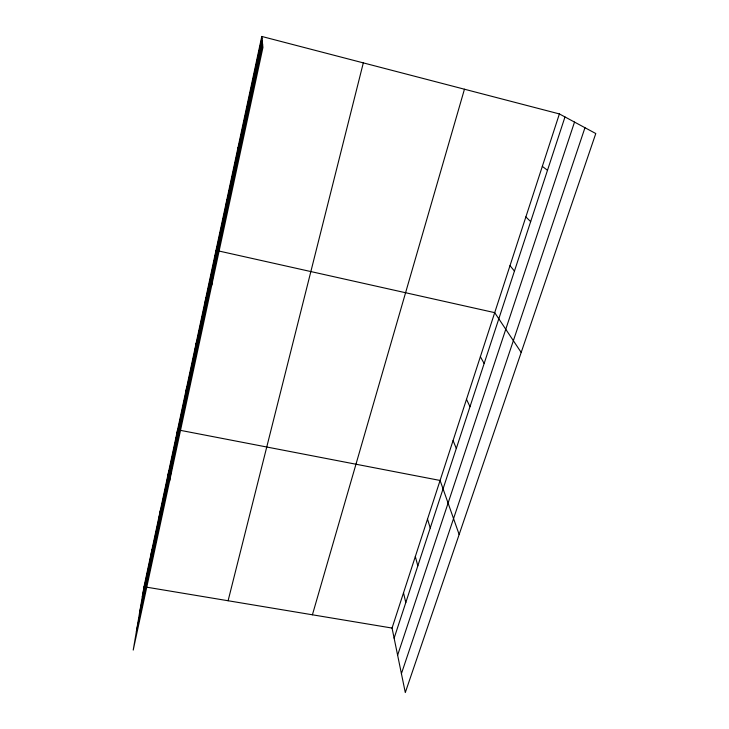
<?xml version="1.0" encoding="UTF-8"?>
<svg xmlns="http://www.w3.org/2000/svg" width="729" height="729" viewBox="0 0 729 729"><rect width="100%" height="100%" fill="white"/><g stroke="black" fill="none" stroke-linecap="round" stroke-linejoin="round"><path stroke-width="1.09" d="M249.6 95.781L249.655 93.066M237.736 151.176L238 147.513M226.318 204.448L226.783 199.91M211.775 285.103L215.984 250.366M205.068 303.674L205.879 297.596M195.153 349.938L196.119 343.186M185.585 394.608L186.688 387.227M169.584 481.104L177.584 429.8M167.406 479.463L168.773 470.97M158.767 519.795L160.243 510.81M150.402 558.824L151.987 549.374M261.775 36.45L143.996 586.736L133.216 650.086L262.932 47.458L261.775 36.45L559.389 113.934L595.784 133.535L405.297 692.55L392.047 628.061L559.389 113.934M142.31 596.614L261.948 38.136M139.467 613.335L262.249 41.006M136.378 631.487L262.586 44.177M228.104 600.751L363.315 62.885M312.413 614.793L464.455 89.211M394.125 638.148L564.984 116.941M397.624 655.198L574.516 122.08M401.415 673.669L584.968 127.712M143.996 586.736L392.047 628.061M180.865 430.438L440.097 480.457L459.152 534.494M219.247 251.095L494.709 312.65L521.189 352.444M542.321 166.385L547.497 170.276M525.864 216.923L530.666 221.634M510.008 265.648L514.446 271.106M480.365 356.718L484.156 363.507M466.496 399.328L469.995 406.7M453.083 440.553L456.308 448.463M427.513 519.103L430.238 527.978M415.33 556.546L417.817 565.859M403.511 592.85L405.789 602.564"/></g></svg>
